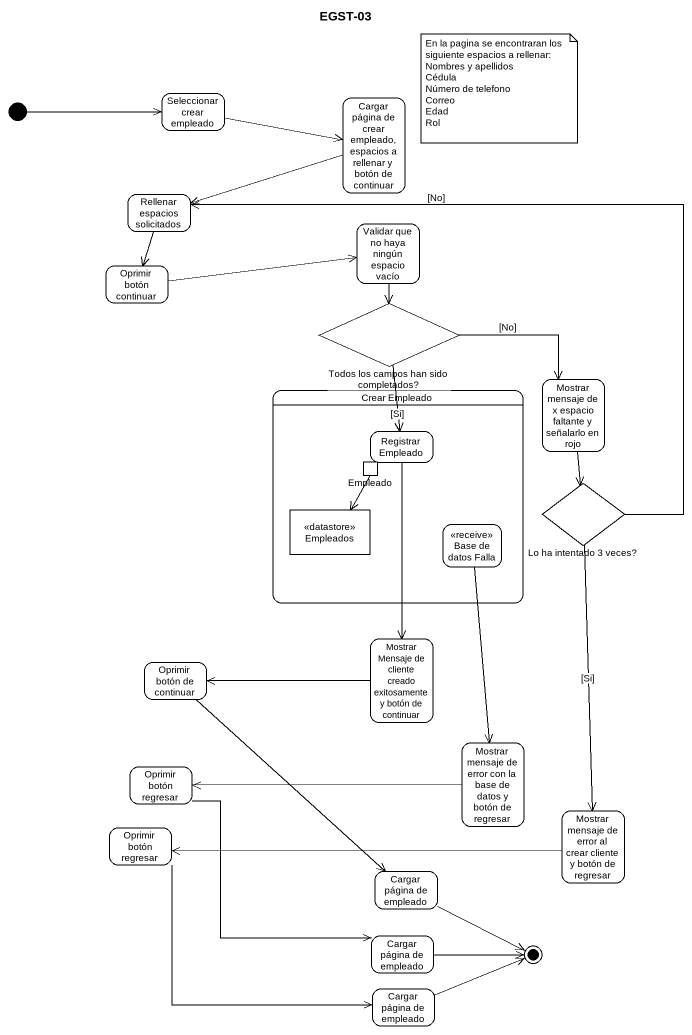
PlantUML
@startuml
title EGST-03
hide empty description
state "Seleccionar crear empleado" as Seleccionar_crear_empleado
state "Cargar página de crear empleado, espacios a rellenar y botón de continuar" as Cargar_página_de_crear
state "Rellenar espacios solicitados" as Rellenar_espacios
state "Validar que no haya ningún espacio vacío" as Validar_que_no_haya_ningún
state "Oprimir botón continuar" as Oprimir_botón_continuar
state "Todos los campos han sido completados?" as Todos_los_campos_han_sido <<choice>>
state "Mostrar mensaje de x espacio faltante y señalarlo en rojo" as Mostrar_mensaje_de_x
state "Crear Empleado" as Crear_Empleado {
  state "Registrar Empleado" as Registrar_Empleado {
    state Empleado <<outputPin>>
  }
  state Empleados <<datastore>>
  state "Base de datos Falla" as Base_de_datos_Falla <<receive>>
}
state "Lo ha intentado 3 veces?" as Lo_ha_intentado_3_veces <<choice>>
state "Oprimir botón de continuar" as Oprimir_botón_de_continuar
state "Mostrar Mensaje de cliente creado exitosamente y botón de continuar" as Mostrar_Mensaje_de_cliente
state "Mostrar mensaje de error con la base de datos y botón de regresar" as Mostrar_mensaje_de_error
state "Oprimir botón regresar" as Oprimir_botón_regresar
state "Oprimir botón regresar" as Oprimir_botón_regresar_2
state "Mostrar mensaje de error al crear cliente y botón de regresar" as Mostrar_mensaje_de_error_al
state "Cargar página de empleado" as Cargar_página_de_empleado
state "Cargar página de empleado" as Cargar_página_de_empleado_2
state "Cargar página de empleado" as Cargar_página_de_empleado_3
[*] -right-> Seleccionar_crear_empleado
Seleccionar_crear_empleado -right-> Cargar_página_de_crear
Cargar_página_de_crear -left-> Rellenar_espacios
Rellenar_espacios --> Oprimir_botón_continuar
Validar_que_no_haya_ningún --> Todos_los_campos_han_sido
Oprimir_botón_continuar -right-> Validar_que_no_haya_ningún
Todos_los_campos_han_sido -right-> Mostrar_mensaje_de_x : [No]
Todos_los_campos_han_sido --> Registrar_Empleado : [Si]
Mostrar_mensaje_de_x --> Lo_ha_intentado_3_veces
Empleado --> Empleados
Registrar_Empleado --> Mostrar_Mensaje_de_cliente
Lo_ha_intentado_3_veces -up-> Rellenar_espacios : [No]
Lo_ha_intentado_3_veces --> Mostrar_mensaje_de_error_al : [Si]
Base_de_datos_Falla --> Mostrar_mensaje_de_error
Oprimir_botón_de_continuar --> Cargar_página_de_empleado
Mostrar_Mensaje_de_cliente -left-> Oprimir_botón_de_continuar
Mostrar_mensaje_de_error -left-> Oprimir_botón_regresar
Oprimir_botón_regresar --> Cargar_página_de_empleado_2
Oprimir_botón_regresar_2 --> Cargar_página_de_empleado_3
Mostrar_mensaje_de_error_al -left-> Oprimir_botón_regresar_2
Cargar_página_de_empleado -right-> [*]
Cargar_página_de_empleado_2 -right-> [*]
Cargar_página_de_empleado_3 -right-> [*]
note as N1
  En la pagina se encontraran los siguiente espacios a rellenar:
  Nombres y apellidos
  Cédula
  Número de telefono
  Correo
  Edad
  Rol
end note
@enduml
